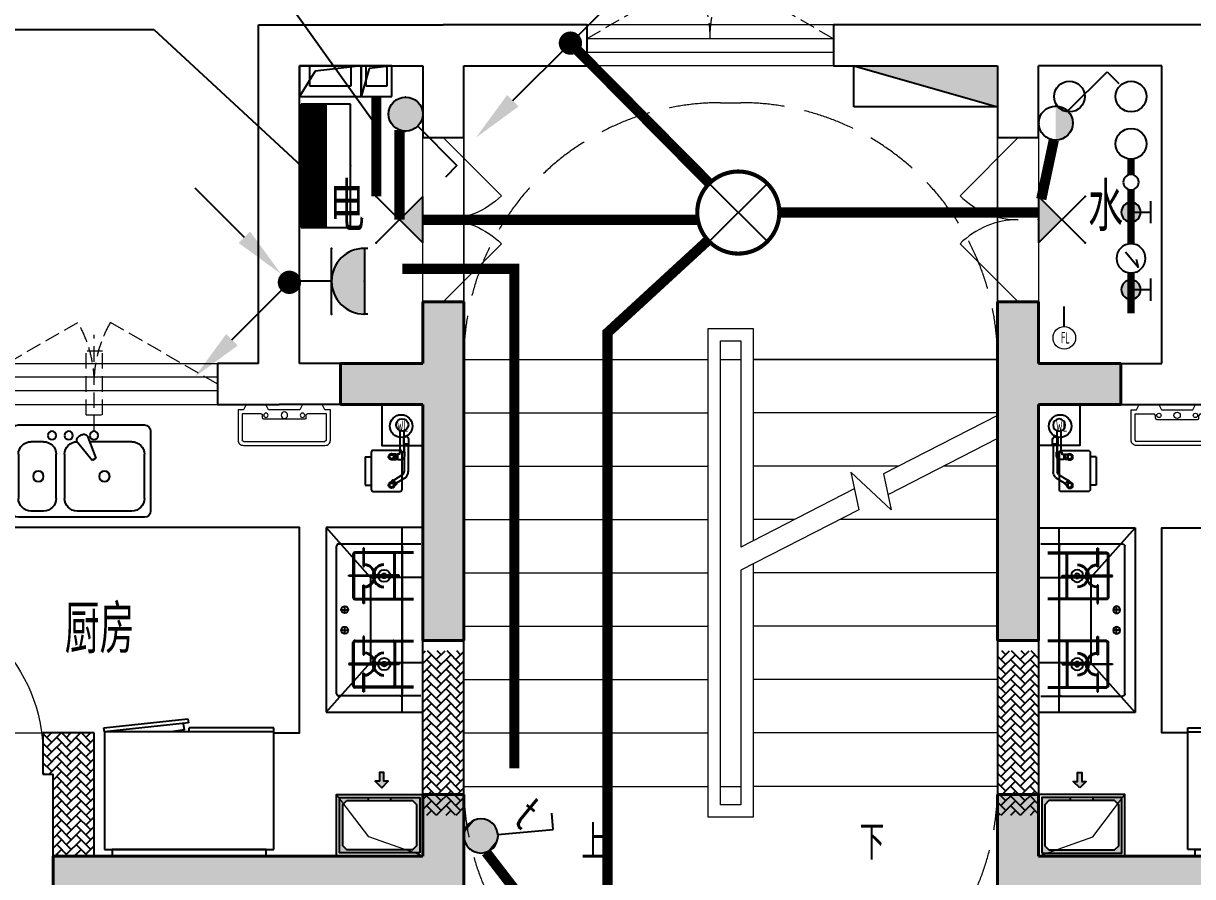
# Model space of a CAD drawing. Extents: x 3753737 to 4713801, y -857380 to 24339.
# Drawn here: x 4478303 to 4483999, y -759946 to -755790 of the extents above; entities that cross this region are included whole.
import ezdxf
from ezdxf.enums import TextEntityAlignment as Align

# ---------------------------------------------------------------- set-up
doc = ezdxf.new("R2010")
doc.units = 0
doc.header["$LTSCALE"] = 1000
doc.header["$MEASUREMENT"] = 0
doc.linetypes.add('DASH', pattern=[0.35, 0.25, -0.1])
doc.linetypes.add('HIDDEN', pattern=[0.375, 0.25, -0.125])
doc.layers.get('0').update_dxf_attribs({"linetype": 'CONTINUOUS'})
for name, color, linetype in [('!!电气', 1, 'CONTINUOUS'), ('AH-FURNITURE', 1, 'CONTINUOUS'), ('DIM-照明', 7, 'CONTINUOUS'), ('EQUIP-插座', 3, 'CONTINUOUS'), ('EQUIP-照明', 3, 'CONTINUOUS'), ('EQUIP-箱柜', 3, 'CONTINUOUS'), ('EQUIP_消火栓', 7, 'CONTINUOUS'), ('IP-bath&kitchen-JOHNSON', 4, 'CONTINUOUS'), ('LVTRY', 252, 'CONTINUOUS'), ('LWIRE', 4, 'CONTINUOUS'), ('TEL_TEXT', 7, 'CONTINUOUS'), ('VPIPE-中水', 122, 'CONTINUOUS'), ('VPIPE-凝结', 150, 'CONTINUOUS'), ('VPIPE-消防', 1, 'TG_X'), ('VPIPE-给水', 3, 'TG_J'), ('WALL', 252, 'CONTINUOUS'), ('WIRE-动力', 7, 'CONTINUOUS'), ('WIRE-插座', 2, 'CONTINUOUS'), ('WIRE-照明', 2, 'CONTINUOUS'), ('保温', 6, 'CONTINUOUS'), ('建筑-排气道', 252, 'CONTINUOUS'), ('污水', 3, 'CONTINUOUS'), ('给水', 4, 'CONTINUOUS')]:
    doc.layers.add(name, color=color, linetype=linetype)
for name, color, linetype, lineweight in [('COLUMN', 252, 'CONTINUOUS', 40), ('DIM_SYMB', 252, 'CONTINUOUS', 20), ('PUB_HATCH', 8, 'CONTINUOUS', 9), ('PUB_TEXT', 7, 'CONTINUOUS', 20), ('STAIR', 252, 'CONTINUOUS', 20), ('VPIPE-废水', 31, 'TG_F', 18), ('WINDOW', 146, 'CONTINUOUS', 20), ('平面-空调室内机', 176, 'CONTINUOUS', 9), ('平面-空调预留孔', 252, 'CONTINUOUS', 15), ('立面-洞口示意', 252, 'CONTINUOUS', 13)]:
    doc.layers.add(name, color=color, linetype=linetype, lineweight=lineweight)
doc.styles.add('_TCH_DIM', font='SIMPLEX', dxfattribs={"bigfont": 'GBCBIG'})
doc.styles.add('_TCH_LABEL', font='COMPLEX', dxfattribs={"bigfont": 'GBCBIG'})
doc.styles.add('_TEL_DIM', font='SIMPLEX', dxfattribs={"width": 0.8, "height": 3.5, "bigfont": 'HZTXT'})
doc.styles.add('DIM_FONT', font='SIMPLEX', dxfattribs={"width": 0.7, "bigfont": 'GBCBIG'})
doc.styles.add('HZTXT', font='gbeitc.shx', dxfattribs={"width": 0.8, "height": 400, "bigfont": 'hztxt.shx'})
doc.styles.get("Standard").update_dxf_attribs({"font": 'gbenor.shx', "bigfont": 'gbcbig.shx'})
doc.styles.add('TG_LINETYPE', font='SIMPLEX', dxfattribs={"width": 0.8, "height": 3, "bigfont": 'HZTXT'})
doc.linetypes.add('TG_F', pattern='A,2,-0.3,["F",TG_LINETYPE,S=0.1,R=0,X=-0.23,Y=-0.15],0', length=2.3)
doc.linetypes.add('TG_J', pattern='A,2,-0.22,["J",TG_LINETYPE,S=0.1,R=0,X=-0.18,Y=-0.15],0', length=2.22)
doc.linetypes.add('TG_X', pattern='A,4,-0.3,["X",TG_LINETYPE,S=0.1,R=0,X=-0.23,Y=-0.15],0', length=4.3)
pattern_1 = [(45, (0, 0), (0, 47.4157523), [100.584, -33.528]), (135, (23.708, 23.708), (3e-15, 47.4157523), [100.584, -33.528])]

# ---------------------------------------------------------------- blocks, each defined once
blk = doc.blocks.new('rtyg7uyhg')
at = {"layer": 'LVTRY'}
for p, q in [((193590.3, 45458.1), (193590.3, 45069.5)), ((194234.6, 45488.8), (193621, 45488.8)), ((194265.3, 45069.5), (194265.3, 45458.1)), ((193682.3, 45407), (193887.8, 45407)), ((193896.4, 45429.9), (193857.6, 45326.3)), ((193875.3, 45316), (193945.6, 45401.5)), ((193925.8, 45440.4), (193940.1, 45432.2)), ((194111.9, 45407), (194173.3, 45407)), ((193621, 45130.8), (193621, 45345.6)), ((194009.6, 45345.6), (194009.6, 45130.8)), ((194050.5, 45130.8), (194050.5, 45345.6)), ((194234.6, 45345.6), (194234.6, 45130.8)), ((193857.6, 45326.3), (193875.3, 45316)), ((193948.3, 45069.5), (193682.3, 45069.5)), ((194173.3, 45069.5), (194111.9, 45069.5)), ((193621, 45038.8), (194234.6, 45038.8))]:
    blk.add_line(p, q, dxfattribs=at)
for centre, radius in [((193866.4, 45437.7), 20.5), ((193989.2, 45437.7), 20.5), ((194071, 45437.7), 20.5), ((193815.3, 45238.2), 25.6), ((194137.5, 45238.2), 25.6)]:
    blk.add_circle(centre, radius, dxfattribs=at)
for centre, radius, start, end in [((193621, 45458.1), 30.7, 90, 180), ((194234.6, 45458.1), 30.7, 360, 90), ((193682.3, 45345.6), 61.4, 90, 180), ((193915.6, 45422.7), 20.5, 60, 159.4623), ((193929.8, 45414.5), 20.5, 320.5377, 60), ((193948.3, 45345.6), 61.4, 360, 90), ((194111.9, 45345.6), 61.4, 90, 180), ((194173.3, 45345.6), 61.4, 360, 90), ((193682.3, 45130.8), 61.4, 180, 270), ((193948.3, 45130.8), 61.4, 270, 360), ((194111.9, 45130.8), 61.4, 180, 270), ((194173.3, 45130.8), 61.4, 270, 360), ((193621, 45069.5), 30.7, 180, 270), ((194234.6, 45069.5), 30.7, 270, 360)]:
    blk.add_arc(centre, radius, start, end, dxfattribs=at)
at = {"layer": 'LVTRY', "style": 'DIM_FONT', "width": 0.8, "flags": 9}
for tag in ['YSIZE', 'XSIZE']:
    blk.add_attdef(tag, (193927.8, 45487.8), '', height=0.5, rotation=90, dxfattribs=at)
blk = doc.blocks.new('A$C60D053AF')
at = {"layer": 'AH-FURNITURE', "color": 8}
for p, q in [((232.5, -90), (128.3, -90)), ((232.5, -110), (128.3, -110)), ((192.5, -71), (327.6, -71)), ((192.5, -91), (327.6, -91)), ((341.7, -96.9), (370, -143.2)), ((355.9, -82.7), (384.2, -129)), ((245, -129.5), (245, -122.5)), ((265, -129.5), (265, -122.5)), ((255, -281), (255, -251)), ((255, -281), (393, -281)), ((393, -281), (393, -251))]:
    blk.add_line(p, q, dxfattribs=at)
for points in [[(170, -68, 1), (170, -94), (192.5, -94), (192.5, -68)], [(234, -251), (414, -251, 0.414214), (424, -241), (424, -111, 0.414214), (414, -101), (234, -101, 0.414214), (224, -111), (224, -241, 0.414214)], [(268, -122.5), (268, -107, 0.414214), (248, -87), (232.5, -87), (232.5, -113), (242, -113), (242, -122.5)], [(242, -152, 1), (268, -152), (268, -129.5), (242, -129.5)], [(383.8, -161.2, 1), (402.2, -142.8), (386.3, -126.9), (367.9, -145.3)]]:
    blk.add_lwpolyline(points, format="xyb", close=True, dxfattribs=at)
for centre, radius in [((100, -100), 30), ((255, -152), 15), ((255, -152), 10), ((393, -152), 15), ((393, -152), 10)]:
    blk.add_circle(centre, radius, dxfattribs=at)
for radius in [40, 20]:
    blk.add_arc((327.6, -111), radius, 45, 90, dxfattribs=at)
blk = doc.blocks.new('A-Kitchen-7')
at = {"layer": 'LVTRY'}
for p, q in [((-518.7, 779.7), (-7.2, 834.3)), ((-3.6, 810.6), (-515, 756)), ((-29.1, 767), (-35.2, 806.4)), ((-7.2, 834.3), (-3.6, 810.6)), ((-515, 756), (-518.7, 779.7)), ((515, 756), (-515, 756)), ((-515, 756), (-515, 40)), ((-485.6, 760.5), (-484.9, 756)), ((-29.1, 767), (-112.1, 756)), ((515, 780), (0, 780)), ((0, 756), (0, 780)), ((515, 756), (515, 780)), ((515, 40), (515, 756)), ((-515, 40), (515, 40))]:
    blk.add_line(p, q, dxfattribs=at)
blk.add_lwpolyline([(-468.9, 40), (-468.9, 0), (468.9, 0), (468.9, 40)], close=True, dxfattribs=at)
blk = doc.blocks.new('FRSDFDGDGDRGDR')
at = {"layer": '平面-空调预留孔', "color": 252}
for p, q in [((699618.9, 775447.8), (699746.3, 775447.8)), ((699746.3, 775447.8), (699746.3, 775355.4)), ((699612.3, 775044), (699612.3, 775441.2)), ((699719.9, 775342.2), (699719.9, 775143)), ((699726.5, 775348.8), (699739.7, 775348.8)), ((699726.5, 775136.4), (699739.7, 775136.4)), ((699746.3, 775129.8), (699746.3, 775037.4)), ((699746.3, 775037.4), (699618.9, 775037.4))]:
    blk.add_line(p, q, dxfattribs=at)
blk.add_lwpolyline([(699766.1, 775166.7), (699792.5, 775153.5), (699792.5, 775057.2), (699766.1, 775044), (699766.1, 775017.6), (699618.9, 775017.6, -0.414214), (699592.5, 775044), (699592.5, 775441.2, -0.414214), (699618.9, 775467.6), (699766.1, 775467.6), (699766.1, 775441.2), (699792.5, 775428), (699792.5, 775331.6), (699766.1, 775318.4)], format="xyb", close=True, dxfattribs=at)
for centre, radius in [((699739.7, 775331.6), 10.6), ((699739.7, 775243.2), 15.8), ((699739.7, 775153.5), 10.6)]:
    blk.add_circle(centre, radius, dxfattribs=at)
for centre, start, end in [((699618.9, 775441.2), 90, 180), ((699726.5, 775342.2), 90, 180), ((699739.7, 775355.4), 270, 360), ((699726.5, 775143), 180, 270), ((699739.7, 775129.8), 0, 90), ((699618.9, 775044), 180, 270)]:
    blk.add_arc(centre, 6.6, start, end, dxfattribs=at)
blk = doc.blocks.new('*U136')
h = blk.add_hatch(color=5)
h.set_gradient(color1=(0, 0, 255), rotation=180, tint=1)
h.paths.add_polyline_path([(0, 0), (-6.35, -6.35), (-6.35, -2.159), (-15, -2.159), (-15, 2.159), (-6.35, 2.159), (-6.35, 6.35)])
at = {"color": 0, "linetype": 'Continuous'}
blk.add_lwpolyline([(0, 0), (-6.35, -6.35), (-6.35, -2.159), (-15, -2.159), (-15, 2.159), (-6.35, 2.159), (-6.35, 6.35)], close=True, dxfattribs=at)
blk = doc.blocks.new('GDGDRGDRGRD')
at = {"layer": 'PUB_HATCH'}
blk.add_hatch(color=252, dxfattribs=at).paths.add_polyline_path([(430319.8, 370173.6), (430319.8, 370443.6), (430179.8, 370443.6), (430179.8, 370428.6), (430284.8, 370428.6), (430304.8, 370408.6), (430304.8, 370208.6), (430284.8, 370188.6), (429964.8, 370188.6), (429944.8, 370208.6), (429944.8, 370408.6), (429964.8, 370428.6), (430069.8, 370428.6), (430069.8, 370443.6), (429929.8, 370443.6), (429929.8, 370173.6)])
at = {"layer": 'LVTRY', "color": 251}
for p, q in [((430080.5, 371515.4), (429864.6, 371758.3)), ((430334.8, 371758.3), (429864.6, 371758.3)), ((429864.6, 371758.3), (429864.6, 370858.3)), ((430234.8, 370858.3), (430234.8, 371758.3)), ((430334.8, 371515.4), (430080.5, 371515.4)), ((430080.5, 371515.4), (430080.5, 371100.3)), ((429864.6, 370858.3), (430080.5, 371100.3)), ((430080.5, 371100.3), (430334.8, 371100.3)), ((429864.6, 370858.3), (430334.8, 370858.3))]:
    blk.add_line(p, q, dxfattribs=at)
at = {"layer": 'LVTRY'}
for p, q in [((429914.8, 370948.3), (429914.8, 371668.3)), ((429924.8, 371678.3), (430324.8, 371678.3)), ((430289.8, 371638.3), (430004.8, 371638.3)), ((430045.1, 371658.3), (430045.1, 371568.3)), ((430049.6, 371658.3), (430045.1, 371658.3)), ((430049.6, 371568.3), (430049.6, 371658.3)), ((430234.8, 371668.3), (430234.8, 370948.3)), ((429994.8, 371628.3), (429994.8, 371418.3)), ((429999.8, 371628.3), (429999.8, 371418.3)), ((430289.8, 371633.3), (430004.8, 371633.3)), ((430194.8, 371418.3), (430194.8, 371628.3)), ((430199.8, 371418.3), (430199.8, 371628.3)), ((429974.8, 371525.6), (430102.3, 371525.6)), ((429974.8, 371521.1), (429974.8, 371525.6)), ((430102.3, 371521.1), (429974.8, 371521.1)), ((430045.1, 371568.3), (430049.6, 371568.3)), ((430219.8, 371525.6), (430092.3, 371525.6)), ((430092.3, 371525.6), (430092.3, 371521.1)), ((430092.3, 371521.1), (430219.8, 371521.1)), ((430102.3, 371525.6), (430102.3, 371521.1)), ((430219.8, 371521.1), (430219.8, 371525.6)), ((430045.1, 371388.3), (430045.1, 371478.3)), ((430045.1, 371478.3), (430049.6, 371478.3)), ((430049.6, 371478.3), (430049.6, 371388.3)), ((430234.8, 371100.3), (430234.8, 371515.4)), ((430004.8, 371413.3), (430289.8, 371413.3)), ((430004.8, 371408.3), (430289.8, 371408.3)), ((429935.4, 371358.3), (429974.2, 371358.3)), ((429954.8, 371338.9), (429954.8, 371377.7)), ((430049.6, 371388.3), (430045.1, 371388.3)), ((429935.4, 371258.3), (429974.2, 371258.3)), ((429954.8, 371238.9), (429954.8, 371277.7)), ((429994.8, 370988.3), (429994.8, 371198.3)), ((429999.8, 370988.3), (429999.8, 371198.3)), ((430004.8, 371208.3), (430289.8, 371208.3)), ((430004.8, 371203.3), (430289.8, 371203.3)), ((430045.1, 371228.3), (430045.1, 371138.3)), ((430049.6, 371228.3), (430045.1, 371228.3)), ((430049.6, 371138.3), (430049.6, 371228.3)), ((430194.8, 371198.3), (430194.8, 370988.3)), ((430199.8, 371198.3), (430199.8, 370988.3)), ((430045.1, 371138.3), (430049.6, 371138.3)), ((430102.3, 371095.6), (429974.8, 371095.6)), ((429974.8, 371095.6), (429974.8, 371091.1)), ((429974.8, 371091.1), (430102.3, 371091.1)), ((430092.3, 371091.1), (430092.3, 371095.6)), ((430092.3, 371095.6), (430219.8, 371095.6)), ((430219.8, 371091.1), (430092.3, 371091.1)), ((430102.3, 371091.1), (430102.3, 371095.6)), ((430219.8, 371095.6), (430219.8, 371091.1)), ((430045.1, 370958.3), (430045.1, 371048.3)), ((430045.1, 371048.3), (430049.6, 371048.3)), ((430049.6, 371048.3), (430049.6, 370958.3)), ((430289.8, 370983.3), (430004.8, 370983.3)), ((430289.8, 370978.3), (430004.8, 370978.3)), ((430049.6, 370958.3), (430045.1, 370958.3)), ((430324.8, 370938.3), (429924.8, 370938.3))]:
    blk.add_line(p, q, dxfattribs=at)
at = {"layer": 'LVTRY', "color": 252}
for p, q in [((430069.8, 370428.6), (430069.8, 370443.6)), ((430179.8, 370428.6), (430179.8, 370443.6))]:
    blk.add_line(p, q, dxfattribs=at)
at = {"layer": 'LVTRY'}
blk.add_lwpolyline([(429608.8, 370758.3), (429734.8, 370758.3), (429734.8, 371758.3), (427634.8, 371758.3)], dxfattribs=at)
at = {"layer": 'LVTRY', "color": 252}
for points in [[(430334.8, 370158.6), (429914.8, 370158.6), (429914.8, 370458.6), (430334.8, 370458.6)], [(430319.8, 370173.6), (429929.8, 370173.6), (429929.8, 370443.6), (430319.8, 370443.6)], [(429964.8, 370428.6), (430284.8, 370428.6), (430304.8, 370408.6), (430304.8, 370208.6), (430284.8, 370188.6), (429964.8, 370188.6), (429944.8, 370208.6), (429944.8, 370408.6), (429964.8, 370428.6)]]:
    blk.add_lwpolyline(points, close=True, dxfattribs=at)
at = {"layer": 'LVTRY'}
for centre, radius in [((430147.3, 371523.3), 29.7), ((430147.3, 371523.3), 11.7), ((429954.8, 371358.3), 17), ((429954.8, 371258.3), 17), ((430147.3, 371093.3), 29.7), ((430147.3, 371093.3), 11.7)]:
    blk.add_circle(centre, radius, dxfattribs=at)
for centre, radius, start, end in [((429924.8, 371668.3), 10, 90, 180), ((430004.8, 371628.3), 10, 90, 180), ((430189.8, 371628.3), 10, 0, 90), ((430224.8, 371668.3), 10, 0, 90), ((430004.8, 371628.3), 5, 90, 180), ((430047.3, 371523.3), 56.7, 2.2742, 87.7258), ((430147.3, 371523.3), 56.7, 92.2742, 177.7258), ((430189.8, 371628.3), 5, 0, 90), ((430047.3, 371523.3), 52.2, 2.4704, 87.5296), ((430047.3, 371523.3), 56.7, 272.2742, 357.7258), ((430047.3, 371523.3), 52.2, 272.4704, 357.5296), ((430147.3, 371523.3), 56.7, 182.2742, 267.7258), ((430147.3, 371523.3), 52.2, 92.4704, 177.5296), ((430147.3, 371523.3), 52.2, 182.4704, 267.5296), ((430004.8, 371418.3), 10, 180, 270), ((430004.8, 371418.3), 5, 180, 270), ((430189.8, 371418.3), 5, 270, 0), ((430189.8, 371418.3), 10, 270, 0), ((430004.8, 371198.3), 10, 90, 180), ((430004.8, 371198.3), 5, 90, 180), ((430189.8, 371198.3), 10, 0, 90), ((430189.8, 371198.3), 5, 0, 90), ((430047.3, 371093.3), 56.7, 2.2742, 87.7258), ((430047.3, 371093.3), 52.2, 2.4704, 87.5296), ((430147.3, 371093.3), 56.7, 92.2742, 177.7258), ((430147.3, 371093.3), 52.2, 92.4704, 177.5296), ((430047.3, 371093.3), 56.7, 272.2742, 357.7258), ((430047.3, 371093.3), 52.2, 272.4704, 357.5296), ((430147.3, 371093.3), 56.7, 182.2742, 267.7258), ((430147.3, 371093.3), 52.2, 182.4704, 267.5296), ((430004.8, 370988.3), 10, 180, 270), ((430004.8, 370988.3), 5, 180, 270), ((430189.8, 370988.3), 5, 270, 0), ((430189.8, 370988.3), 10, 270, 0), ((429924.8, 370948.3), 10, 180, 270), ((430224.8, 370948.3), 10, 270, 0)]:
    blk.add_arc(centre, radius, start, end, dxfattribs=at)
at = {"layer": '立面-洞口示意', "color": 252}
blk.add_lwpolyline([(430334.8, 370158.6), (430071.3, 370252.5), (429914.8, 370458.6)], dxfattribs=at)
at = {"xscale": -1, "rotation": 270}
blk.add_blockref('FRSDFDGDGDRGDR', (-345582.7, -327434.2), dxfattribs=at)
at = {"rotation": 270}
blk.add_blockref('A$C60D053AF', (430334.8, 372358.3), dxfattribs=at)
at = {"xscale": -1}
blk.add_blockref('rtyg7uyhg', (622599.6, 326769.5), dxfattribs=at)
at = {"layer": 'LVTRY', "color": 1, "extrusion": (0, 0, -1), "xscale": -0.7999999999883585, "yscale": 0.7999999999883585, "zscale": -0.7999999999883585}
blk.add_blockref('A-Kitchen-7', (-429196.8, 370158.6), dxfattribs=at)
at = {"layer": '建筑-排气道', "xscale": -5, "yscale": 5, "zscale": 5, "rotation": 90}
blk.add_blockref('*U136', (430134.7, 370490.9), dxfattribs=at)
blk = doc.blocks.new('GFDGFSDFGD')
at = {"layer": 'PUB_HATCH'}
for points in [[(431616.6, 374623.7), (431616.6, 373473.7), (431816.6, 373473.7), (431816.6, 375123.7), (431616.6, 375123.7), (431616.6, 374823.7), (431216.6, 374823.7), (431216.6, 374623.7)], [(434616.6, 374623.7), (435016.6, 374623.7), (435016.6, 374823.7), (434616.6, 374823.7), (434616.6, 375123.7), (434416.6, 375123.7), (434416.6, 373473.7), (434616.6, 373473.7)], [(429816.4, 372423.2), (429816.6, 372224), (431816.6, 372224), (431816.6, 372724), (431616.6, 372724), (431616.6, 372424), (430016.6, 372424)], [(436416.8, 372423.2), (436216.6, 372424), (434616.6, 372424), (434616.6, 372724), (434416.6, 372724), (434416.6, 372224), (436416.6, 372224)]]:
    blk.add_hatch(color=256, dxfattribs=at).paths.add_polyline_path(points)
at = {"layer": 'COLUMN', "color": 252}
for p, q in [((431816.6, 375123.7), (431616.6, 375123.7)), ((431616.6, 375123.7), (431616.6, 374823.7)), ((431816.6, 373473.7), (431816.6, 375123.7)), ((434616.6, 375123.7), (434416.6, 375123.7)), ((434416.6, 375123.7), (434416.6, 373473.7)), ((434616.6, 374823.7), (434616.6, 375123.7)), ((431616.6, 374823.7), (431216.6, 374823.7)), ((431216.6, 374823.7), (431216.6, 374623.7)), ((435016.6, 374823.7), (434616.6, 374823.7)), ((435016.6, 374623.7), (435016.6, 374823.7)), ((431216.6, 374623.7), (431616.6, 374623.7)), ((431616.6, 374623.7), (431616.6, 373473.7)), ((434616.6, 374623.7), (435016.6, 374623.7)), ((434616.6, 373473.7), (434616.6, 374623.7)), ((431616.6, 373473.7), (431816.6, 373473.7)), ((434416.6, 373473.7), (434616.6, 373473.7)), ((431816.6, 372724), (431616.6, 372724)), ((431616.6, 372724), (431616.6, 372424)), ((431816.6, 372224), (431816.6, 372724)), ((434616.6, 372724), (434416.6, 372724)), ((434416.6, 372724), (434416.6, 372224)), ((434616.6, 372424), (434616.6, 372724)), ((430016.6, 372424), (429816.4, 372423.2)), ((429816.4, 372423.2), (429816.6, 372224)), ((431616.6, 372424), (430016.6, 372424)), ((436216.6, 372424), (434616.6, 372424))]:
    blk.add_line(p, q, dxfattribs=at)
blk = doc.blocks.new('GDFGDGRD')
at = {"layer": '保温', "linetype": 'ByBlock', "ltscale": 10}
h = blk.add_hatch(dxfattribs=at)
h.set_pattern_fill('AR-HBONE', color=251, scale=55)
h.set_pattern_definition(pattern_1)
h.paths.add_polyline_path([(431616.6, 372623.9), (431816.6, 372623.9), (431816.7, 373423.7), (431616.7, 373423.7)])
h = blk.add_hatch(dxfattribs=at)
h.set_pattern_fill('AR-HBONE', color=251, scale=55)
h.set_pattern_definition(pattern_1)
h.paths.add_polyline_path([(434616.6, 372623.9), (434416.6, 372623.9), (434416.5, 373423.7), (434616.5, 373423.7)])
h = blk.add_hatch(dxfattribs=at)
h.set_pattern_fill('AR-HBONE', color=251, scale=55)
h.set_pattern_definition(pattern_1)
h.paths.add_polyline_path([(429816.6, 372823.7), (429816.6, 373023.7), (429766.6, 373023.7), (429766.6, 372823.7)])
h = blk.add_hatch(dxfattribs=at)
h.set_pattern_fill('AR-HBONE', color=251, scale=55)
h.set_pattern_definition(pattern_1)
h.paths.add_polyline_path([(430017.8, 372423.6), (430016.6, 373023.7), (429816.6, 373023.7), (429817.8, 372423.6)])
blk = doc.blocks.new('$TwtSys$00000434')
at = {"color": 252}
for p, q in [((-0.5, 0.5), (-0.5, -0.5)), ((-0.5, -0.5), (0.5, 0.5)), ((0.5, 0.5), (-0.5, 0.5)), ((0.5, -0.5), (0.5, 0.5)), ((-0.5, -0.5), (0.5, -0.5))]:
    blk.add_line(p, q, dxfattribs=at)
blk.add_solid([(0.5, -0.5), (0.5, 0.5), (-0.5, -0.5)], dxfattribs=at)
blk = doc.blocks.new('A$C2705576B')
at = {"layer": '给水'}
h = blk.add_hatch(color=252, dxfattribs=at)
edge = h.paths.add_edge_path()
edge.add_arc((417.5, -1741.2), 47.2, 0, 360)
h = blk.add_hatch(color=252, dxfattribs=at)
edge = h.paths.add_edge_path()
edge.add_arc((794.7, -1741.2), 47.2, 0, 360)
at = {"layer": '给水', "color": 252}
for p, q in [((363.1, -1645.4), (471.8, -1645.4)), ((417.5, -1741.2), (417.5, -1645.4)), ((740.3, -1645.4), (849, -1645.4)), ((794.7, -1741.2), (794.7, -1645.4)), ((601.1, -1768.1), (525.3, -1704.3)), ((525.3, -1704.3), (564, -1715))]:
    blk.add_line(p, q, dxfattribs=at)
at = {"layer": '给水', "color": 252, "const_width": 35.4}
for points in [[(499.1, -1741.2), (302.5, -1741.2)], [(903.5, -1741.2), (640.6, -1741.2)], [(1052.8, -1741.2), (978.5, -1741.2)]]:
    blk.add_lwpolyline(points, dxfattribs=at)
at = {"layer": '给水', "color": 252}
for centre, radius in [((417.5, -1741.2), 47.2), ((569.8, -1741.2), 70.8), ((794.7, -1741.2), 47.2), ((941, -1741.2), 37.5)]:
    blk.add_circle(centre, radius, dxfattribs=at)
blk = doc.blocks.new('dongkong')
at = {"layer": '平面-空调预留孔', "color": 8, "linetype": 'HIDDEN', "ltscale": 0.3}
for p, q in [((-603796, 210899.9), (-603796, 210431.5)), ((-603836, 210821), (-603836, 210510.8)), ((-603836, 210821), (-603756, 210821)), ((-603756, 210821), (-603756, 210510.8))]:
    blk.add_line(p, q, dxfattribs=at)
blk.add_lwpolyline([(-603756, 210510.8), (-603836, 210510.8)], dxfattribs=at)
blk = doc.blocks.new('$DorLib2D$00000001')
for p, q in [((0.45, 0.975), (0.5, 0.975)), ((0.45, 0), (0.45, 0.975)), ((0.5, 0), (0.5, 0.975)), ((0.5, 0), (0.45, 0))]:
    blk.add_line(p, q)
at = {"lineweight": 13}
blk.add_arc((0.475, 0), 0.975, 91.46928, 180, dxfattribs=at)
blk = doc.blocks.new('$WINLIB2D$00000001')
at = {"color": 0}
for points in [[(-0.5, 0.5), (-0.5, -0.5)], [(-0.5, 0.5), (0.5, 0.5)], [(0.5, -0.5), (0.5, 0.5)], [(0.5, 0.1667), (-0.5, 0.1667)], [(0.5, -0.1667), (-0.5, -0.1667)], [(-0.5, -0.5), (0.5, -0.5)]]:
    blk.add_lwpolyline(points, dxfattribs=at)
blk = doc.blocks.new('$DorLib2D$00000116')
at = {"color": 0}
for p, q in [((-0.5, 0), (-0.1464, 0.3536)), ((0.5, 0), (0.1464, 0.3536))]:
    blk.add_line(p, q, dxfattribs=at)
for centre, start, end in [((-0.5, 0), 0, 45), ((0.5, 0), 135, 180)]:
    blk.add_arc(centre, 0.5, start, end, dxfattribs=at)
blk = doc.blocks.new('A$C1C403CBE')
at = {"layer": 'DIM_SYMB', "color": 252}
for points in [[(11825, 8810, 0, 0, 0), (11825, 11735, 0, 0, 0), (13175, 11735, 0, 0, 0), (13175, 10650, 40, 0, 0), (13175, 10500, 0, 0, 0)], [(13175, 8810, 0, 0, 0), (13175, 10090, 40, 0, 0), (13175, 10240, 0, 0, 0)]]:
    blk.add_lwpolyline(points, format="xyseb", dxfattribs=at)
at = {"layer": 'IP-bath&kitchen-JOHNSON', "color": 252}
for points in [[(10800, 10800), (10800, 10600), (11000, 10600)], [(14200, 10800), (14200, 10600), (14000, 10600)]]:
    blk.add_lwpolyline(points, dxfattribs=at)
at = {"layer": 'STAIR', "color": 252}
for p, q in [((13800, 12450), (11200, 12450)), ((11200, 12450), (11200, 11020)), ((13800, 11020), (13800, 12450)), ((12390, 8790), (12390, 11170)), ((12390, 11170), (12610, 11170)), ((12610, 11170), (12610, 10136.2)), ((12450, 8850), (12450, 11110)), ((12450, 11110), (12550, 11110)), ((12550, 11110), (12550, 10105.4)), ((11200, 8940), (11200, 11020)), ((11200, 11020), (12390, 11020)), ((11200, 11020), (12390, 11020)), ((12450, 8940), (12450, 11020)), ((12450, 11020), (12550, 11020)), ((12550, 11020), (12550, 10105.4)), ((13800, 11020), (12610, 11020)), ((12610, 11020), (13800, 11020)), ((13800, 11020), (13800, 10747)), ((11200, 10760), (12390, 10760)), ((13800, 10760), (12610, 10760)), ((13800, 10747), (13244, 10461.6)), ((13800, 10634.6), (13265.8, 10360.4)), ((13800, 10634.6), (13800, 8940)), ((11200, 10500), (12390, 10500)), ((13318.8, 10500), (12610, 10500)), ((13800, 10500), (13537.8, 10500)), ((13281.6, 10287.2), (13084.4, 10470.1)), ((13084.4, 10470.1), (13123.7, 10287.5)), ((13244, 10461.6), (13281.6, 10287.2)), ((13101.9, 10388.7), (12550, 10105.4)), ((13123.7, 10287.5), (12550, 9993)), ((11200, 10240), (12390, 10240)), ((12812.2, 10240), (12610, 10240)), ((13800, 10240), (13031.2, 10240)), ((11200, 9980), (12390, 9980)), ((12550, 9993), (12550, 8940)), ((12550, 9993), (12550, 8850)), ((12610, 10023.8), (12610, 8790)), ((13800, 9980), (12610, 9980)), ((11200, 9720), (12390, 9720)), ((13800, 9720), (12610, 9720)), ((11200, 9460), (12390, 9460)), ((13800, 9460), (12610, 9460)), ((11200, 9200), (12390, 9200)), ((13800, 9200), (12610, 9200)), ((11200, 8940), (12390, 8940)), ((12450, 8940), (12550, 8940)), ((13800, 8940), (12610, 8940)), ((12550, 8850), (12450, 8850)), ((12610, 8790), (12390, 8790))]:
    blk.add_line(p, q, dxfattribs=at)
at = {"layer": 'STAIR', "color": 252, "linetype": 'DASH'}
for points in [[(11200, 11020, -0.414214), (12450, 12270), (12550, 12270, -0.414214), (13800, 11020)], [(11200, 8940, 0.414214), (12450, 7690), (12550, 7690, 0.414214), (13800, 8940)]]:
    blk.add_lwpolyline(points, format="xyb", dxfattribs=at)
at = {"layer": 'VPIPE-中水', "color": 252, "linetype": 'Continuous'}
for centre in [(10894.8, 10695), (14105.2, 10695)]:
    blk.add_circle(centre, 55, dxfattribs=at)
at = {"layer": 'VPIPE-凝结', "color": 252}
blk.add_line((14125, 11180), (14125, 11278), dxfattribs=at)
at = {"layer": 'VPIPE-废水', "color": 252}
blk.add_circle((14125, 11125), 55, dxfattribs=at)
at = {"layer": 'VPIPE-消防', "color": 252, "linetype": 'Continuous'}
blk.add_circle((14150, 12300), 75, dxfattribs=at)
at = {"layer": 'VPIPE-给水', "color": 252, "linetype": 'Continuous'}
for centre in [(14450, 12300), (14450, 12070)]:
    blk.add_circle(centre, 75, dxfattribs=at)
at = {"layer": 'WALL', "color": 252}
for p, q in [((10200, 12650), (11100, 12650)), ((10200, 11000), (10200, 12650)), ((11800, 12650), (11100, 12650)), ((11800, 12450), (11800, 12650)), ((13900, 12650), (13000, 12650)), ((13000, 12650), (13000, 12450)), ((14800, 12650), (13900, 12650)), ((10400, 12450), (11000, 12450)), ((10400, 11000), (10400, 12450)), ((11000, 12450), (11000, 12100)), ((11200, 12450), (11800, 12450)), ((11200, 12100), (11200, 12450)), ((13000, 12450), (13800, 12450)), ((13800, 12450), (13800, 12100)), ((14600, 12450), (14000, 12450)), ((14000, 12100), (14000, 12450)), ((14600, 11000), (14600, 12450)), ((11000, 12100), (11200, 12100)), ((13800, 12100), (14000, 12100)), ((11200, 11300), (11000, 11300)), ((11000, 11300), (11000, 11000)), ((11200, 10900), (11200, 11300)), ((14000, 11300), (13800, 11300)), ((13800, 11300), (13800, 10900)), ((14000, 11000), (14000, 11300)), ((10200, 11000), (10000, 11000)), ((10000, 11000), (10000, 10800)), ((11000, 11000), (10400, 11000)), ((14000, 11000), (14600, 11000)), ((11200, 8500), (11200, 10900)), ((13800, 10900), (13800, 8500.3)), ((10000, 10800), (10300, 10800)), ((11000, 10800), (10300, 10800)), ((11000, 8600), (11000, 10800)), ((14000, 10800), (14700, 10800)), ((14000, 10800), (14000, 8600.2)), ((14700, 10800), (15000, 10800)), ((9400, 9200), (9150, 9200)), ((9150, 9200), (9150, 9000)), ((9400, 8600), (9400, 9200)), ((9150, 9000), (9200, 9000)), ((9200, 8400), (9200, 9000)), ((10800, 8600), (9400, 8600)), ((11000, 8600), (10800, 8600)), ((14000, 8600.2), (14200.1, 8600)), ((14200, 8600), (15600, 8600))]:
    blk.add_line(p, q, dxfattribs=at)
at = {"layer": 'WINDOW', "color": 252}
for p, q in [((11000, 11300), (11000, 12100)), ((11200, 11300), (11200, 12100)), ((13800, 12100), (13800, 11300)), ((14000, 12100), (14000, 11300)), ((8350, 9200), (9150, 9200))]:
    blk.add_line(p, q, dxfattribs=at)
at = {"layer": 'WINDOW', "color": 252, "linetype": 'DASH', "ltscale": 0.3}
for points in [[(11800, 12583.3), (12319.6, 12883.3, -0.131652), (12400, 12583.3)], [(12998.1, 12583.3), (12478.5, 12883.3, 0.131652), (12398.1, 12583.3)], [(8800, 10900), (9319.6, 11200, -0.131652), (9400, 10900)], [(9998.1, 10900), (9478.5, 11200, 0.131652), (9398.1, 10900)]]:
    blk.add_lwpolyline(points, format="xyb", dxfattribs=at)
at = {"color": 252}
for name, p in [('GFDGFSDFGD', (-420616.6, -363823.7)), ('GDGDRGDRGRD', (-419334.8, -361557.7)), ('GDFGDGRD', (-420616.6, -363823.7))]:
    blk.add_blockref(name, p, dxfattribs=at)
at = {"color": 252, "xscale": -1}
blk.add_blockref('GDGDRGDRGRD', (444334.8, -361558.3), dxfattribs=at)
at = {"layer": 'EQUIP_消火栓', "color": 252, "xscale": -700, "yscale": 200, "zscale": 700, "rotation": 180}
blk.add_blockref('$TwtSys$00000434', (13450, 12350), dxfattribs=at)
at = {"layer": 'WINDOW', "color": 252, "xscale": -1200, "yscale": -200, "zscale": -1200}
blk.add_blockref('$WINLIB2D$00000001', (12400, 12550), dxfattribs=at)
at = {"layer": 'WINDOW', "color": 252}
for name, p, xscale, yscale, zscale, rotation in [('$DorLib2D$00000116', (11100, 11700), 800, -800, 800, 89.99999999024953), ('$DorLib2D$00000116', (13900, 11700), -800, -800, -800, 270.0000100699368), ('$WINLIB2D$00000001', (9400, 10900), -1200, 200, -1200, 179.9999999963283), ('$DorLib2D$00000001', (8750, 9100), -800, 800, -800, 6.06372912622234e-10)]:
    blk.add_blockref(name, p, dxfattribs=dict(at, xscale=xscale, yscale=yscale, zscale=zscale, rotation=rotation))
at = {"layer": '平面-空调室内机', "color": 252, "ltscale": 0.3, "xscale": -1, "rotation": 180}
blk.add_blockref('dongkong', (613196, 221570.8), dxfattribs=at)
at = {"layer": '污水', "color": 252, "xscale": -1, "rotation": 269.999999999891}
blk.add_blockref('A$C2705576B', (16191.2, 10942.2), dxfattribs=at)
at = {"layer": 'DIM_SYMB', "color": 7, "style": '_TCH_DIM'}
for s, p in [('上', (11772.9, 8582.5)), ('下', (13127.5, 8582.5))]:
    blk.add_text(s, height=168.8, dxfattribs=at).set_placement(p)
at = {"layer": 'PUB_TEXT', "color": 252}
for s, height, p in [('电', 236.3, (10546.2, 11644.8)), ('水', 236.3, (14241, 11644.8)), ('厨房', 236.31, (9255.5, 9587.7))]:
    blk.add_text(s, height=height, dxfattribs=at).set_placement(p)
at = {"layer": 'PUB_TEXT', "color": 252, "width": 0.6}
for s, p in [('FL', (14109.6, 11097)), ('WL', (10873.8, 10667)), ('WL', (14084.2, 10667))]:
    blk.add_text(s, height=56, dxfattribs=at).set_placement(p)
blk = doc.blocks.new('$equip$00001237')
for p, q in [((-0.5, 1.05), (-0.5, 1)), ((-0.5, 1), (0.5, 1)), ((0.5, 1.05), (0.5, 1)), ((0.5, 0.5), (-0.5, 0.5)), ((0, 0.5), (0, 0))]:
    blk.add_line(p, q)
blk.add_arc((0, 1), 0.5, 180, 0)
for p in [(0, 1), (-0.5, 0.5), (0.5, 0.5), (0, 0)]:
    blk.add_point(p)
for points in [[(0.433, 0.75), (-0.433, 0.75), (0.5, 1), (-0.5, 1)], [(0.25, 0.567), (-0.25, 0.567), (0.433, 0.75), (-0.433, 0.75)], [(0, 0.5), (0, 0.5), (0.25, 0.567), (-0.25, 0.567)]]:
    blk.add_solid(points)
at = {"flags": 9}
blk.add_attdef('A', (0, 0), '', height=0.00002, dxfattribs=at)
blk = doc.blocks.new('$equip$00001154')
for p, q in [((0, 0.283), (0, -0.283)), ((0, 0.283), (0.566, -0.283)), ((0.566, 0.283), (0, -0.283))]:
    blk.add_line(p, q)
for p in [(0.566, 0.283), (0, 0.004), (0.283, 0), (0.566, -0.283)]:
    blk.add_point(p)
blk.add_solid([(0, -0.283), (0.283, 0), (0, 0.283)])
at = {"layer": 'TEL_TEXT', "style": '_TEL_DIM', "flags": 1}
blk.add_attdef('A', text='', height=0.00002, dxfattribs=at).set_placement((0, 0), align=Align.MIDDLE_CENTER)
blk = doc.blocks.new('$equip$00002539')
for p, q in [((-0.354, 0.354), (0.354, -0.354)), ((0.354, 0.354), (-0.354, -0.354))]:
    blk.add_line(p, q)
at = {"const_width": 0.05}
blk.add_lwpolyline([(-0.5, 0, 1), (0.5, 0, 1), (-0.5, 0, 0.911406)], format="xyb", dxfattribs=at)
blk.add_circle((0, 0), 0.5)
for p in [(0, 0.5), (-0.5, 0), (0.5, 0), (0, -0.5)]:
    blk.add_point(p)
at = {"color": 7, "style": '_TEL_DIM', "flags": 1}
blk.add_attdef('A', text='', height=0.00002, dxfattribs=at).set_placement((0, 0), align=Align.MIDDLE_CENTER)
blk = doc.blocks.new('$equip$00001213')
for p, q in [((0.147, 0.356), (0.625, 0.833)), ((0.625, 0.833), (0.766, 0.692))]:
    blk.add_line(p, q)
blk.add_circle((0, 0.208), 0.208)
for p in [(0, 0.417), (-0.208, 0.208), (0.208, 0.208), (0, 0)]:
    blk.add_point(p)
for points in [[(0.104, 0.389), (0.104, 0.028), (0, 0.417), (0, 0)], [(0.18, 0.313), (0.18, 0.104), (0.104, 0.389), (0.104, 0.028)], [(0.208, 0.208), (0.208, 0.208), (0.18, 0.313), (0.18, 0.104)]]:
    blk.add_solid(points)
at = {"flags": 9}
blk.add_attdef('A', (0, 0), '', height=0.00002, dxfattribs=at)
blk = doc.blocks.new('$TelecSys$00000079')
for p, q in [((0.7, 0.7), (0, 0)), ((0.104, 0.104), (0.104, 0.104)), ((-0.104, -0.104), (-0.104, -0.104))]:
    blk.add_line(p, q)
at = {"const_width": 0.142}
blk.add_lwpolyline([(-0.071, 0, 1), (0.071, 0, 1)], format="xyb", close=True, dxfattribs=at)
blk.add_solid([(0.63, 0.77), (0.77, 0.63), (1.15, 1.15)])
at = {"width": 0.8, "flags": 9}
blk.add_attdef('A', (0, 0), '', height=0.00002, dxfattribs=at)
blk = doc.blocks.new('A$C0A82355E')
at = {"layer": '!!电气'}
for p, q in [((0, 300), (-150, 300)), ((-150, 300), (-150, 0)), ((-26.9, 223.3), (-150, 300)), ((0, 0), (0, 300)), ((-100, 50), (-100, 250)), ((-100, 250), (0, 250)), ((0, 0), (-26.9, 223.3)), ((-150, 0), (0, 0)), ((0, 50), (-100, 50))]:
    blk.add_line(p, q, dxfattribs=at)
blk = doc.blocks.new('A$C04F44ECC')
at = {"layer": '!!电气'}
for p, q in [((0, 0), (-300, 0)), ((-300, 0), (-300, -300)), ((-250, -200), (-250, 0)), ((0, 0), (-223, -27)), ((-50, 0), (-50, -200)), ((0, -300), (0, 0)), ((-223, -27), (-300, -300)), ((-50, -200), (-250, -200)), ((-300, -300), (0, -300))]:
    blk.add_line(p, q, dxfattribs=at)
blk = doc.blocks.new('$equip$00001962')
for p, q in [((0.147, 0.356), (0.625, 0.833)), ((0.625, 0.833), (0.766, 0.692))]:
    blk.add_line(p, q)
blk.add_circle((0, 0.208), 0.208)
for p in [(0, 0.417), (-0.208, 0.208), (0.208, 0.208), (0, 0)]:
    blk.add_point(p)
for points in [[(-0.18, 0.313), (0.18, 0.313), (-0.208, 0.208), (0.208, 0.208)], [(-0.104, 0.389), (0.104, 0.389), (-0.18, 0.313), (0.18, 0.313)], [(0, 0.417), (0, 0.417), (-0.104, 0.389), (0.104, 0.389)], [(-0.18, 0.104), (0.18, 0.104), (-0.208, 0.208), (0.208, 0.208)], [(-0.104, 0.028), (0.104, 0.028), (-0.18, 0.104), (0.18, 0.104)], [(0, 0), (0, 0), (-0.104, 0.028), (0.104, 0.028)]]:
    blk.add_solid(points)
at = {"layer": 'TEL_TEXT', "style": '_TEL_DIM', "flags": 1}
blk.add_attdef('A', text='', height=0.00002, dxfattribs=at).set_placement((0, 0), align=Align.MIDDLE_CENTER)
blk = doc.blocks.new('$TelecSys$00000080')
for p, q in [((-0.7, -0.7), (0, 0)), ((0.104, 0.104), (0.104, 0.104)), ((-0.104, -0.104), (-0.104, -0.104))]:
    blk.add_line(p, q)
at = {"const_width": 0.142}
blk.add_lwpolyline([(0.071, 0, 1), (-0.071, 0, 1)], format="xyb", close=True, dxfattribs=at)
blk.add_solid([(-0.63, -0.77), (-0.77, -0.63), (-1.15, -1.15)])
at = {"width": 0.8, "flags": 9}
blk.add_attdef('A', (0, 0), '', height=0.00002, rotation=180, dxfattribs=at)
blk = doc.blocks.new('*X9')
at = {"color": 0}
for p, q in [((-250, 32.8), (-182.8, 100)), ((-250, 68.2), (-218.2, 100)), ((-247.5, 0), (-147.5, 100)), ((-212.1, 0), (-112.1, 100)), ((-176.8, 0), (-76.8, 100)), ((-141.4, 0), (-41.4, 100)), ((-106.1, 0), (-6.1, 100)), ((-70.7, 0), (29.3, 100)), ((-35.4, 0), (64.6, 100)), ((0, 0), (100, 100)), ((35.4, 0), (135.4, 100)), ((70.7, 0), (170.7, 100)), ((106.1, 0), (206.1, 100)), ((141.4, 0), (241.4, 100)), ((176.8, 0), (250, 73.2)), ((212.1, 0), (250, 37.9)), ((247.5, 0), (250, 2.5))]:
    blk.add_line(p, q, dxfattribs=at)
blk = doc.blocks.new('$equip$00001414')
for p, q in [((0.75, 0.6), (-0.75, 0.6)), ((-0.75, 0.6), (-0.75, 0)), ((0.75, 0), (0.75, 0.6)), ((-0.75, 0.3), (0.75, 0.3)), ((-0.75, 0), (0.75, 0))]:
    blk.add_line(p, q)
at = {"const_width": 0.3}
blk.add_lwpolyline([(-0.75, 0.15), (0.75, 0.15)], dxfattribs=at)
for p in [(0, 0.6), (-0.75, 0.3), (0.75, 0.3), (0, 0)]:
    blk.add_point(p)
at = {"xscale": 0.00300000000061118, "yscale": 0.00300000000061118, "zscale": 0.00300000000061118}
blk.add_blockref('*X9', (0, 0), dxfattribs=at)
at = {"style": '_TCH_LABEL', "flags": 9}
blk.add_attdef('A', (0, 0), '', height=0.00002, dxfattribs=at)
blk = doc.blocks.new('$TelecSys$00000078')
for p, q in [((1.15, 1.15), (0.55, 0.55)), ((0.104, 0.104), (0.104, 0.104)), ((-0.104, -0.104), (-0.104, -0.104))]:
    blk.add_line(p, q)
at = {"const_width": 0.142}
blk.add_lwpolyline([(-0.071, 0, 1), (0.071, 0, 1)], format="xyb", close=True, dxfattribs=at)
blk.add_solid([(0.62, 0.48), (0.48, 0.62), (0.1, 0.1)])
at = {"width": 0.8, "flags": 9}
blk.add_attdef('A', (0, 0), '', height=0.00002, dxfattribs=at)
blk = doc.blocks.new('$equip$00001822')
for p, q in [((0.147, 0.356), (0.625, 0.833)), ((0.625, 0.833), (0.766, 0.692))]:
    blk.add_line(p, q)
blk.add_circle((0, 0.208), 0.208)
for p in [(0, 0.417), (-0.208, 0.208), (0.208, 0.208), (-0.015, 0.001)]:
    blk.add_point(p)
for points in [[(-0.18, 0.313), (0.18, 0.313), (-0.208, 0.208), (0.208, 0.208)], [(-0.104, 0.389), (0.104, 0.389), (-0.18, 0.313), (0.18, 0.313)], [(0, 0.417), (0, 0.417), (-0.104, 0.389), (0.104, 0.389)], [(-0.18, 0.104), (0.18, 0.104), (-0.208, 0.208), (0.208, 0.208)], [(-0.104, 0.028), (0.104, 0.028), (-0.18, 0.104), (0.18, 0.104)], [(0, 0), (0, 0), (-0.104, 0.028), (0.104, 0.028)]]:
    blk.add_solid(points)
at = {"color": 7, "style": '_TEL_DIM'}
blk.add_attdef('$TEXT$', text='', height=0.4, dxfattribs=at).set_placement((0.581, 0.465), align=Align.MIDDLE_CENTER)
at = {"color": 7, "style": '_TEL_DIM', "flags": 1}
blk.add_attdef('A', text='', height=0.00002, dxfattribs=at).set_placement((0, 0), align=Align.MIDDLE_CENTER)

msp = doc.modelspace()

# ---------------------------------------------------------------- linework, layer by layer
at = {"layer": '!!电气', "color": 2}
for p, q in [((4477106.3, -755820.4), (4478939.3, -755820.4)), ((4478939.3, -755820.4), (4479656.9, -756484.1))]:
    msp.add_line(p, q, dxfattribs=at)
at = {"color": 6}
msp.add_line((4480022.4, -756290), (4479104.1, -755003.9), dxfattribs=at)
at = {"layer": 'WIRE-动力', "color": 6, "const_width": 50}
msp.add_lwpolyline([(4480149, -756985.2), (4480694.6, -756985.2), (4480694.6, -759419)], dxfattribs=at)
at = {"layer": 'WIRE-插座', "color": 2, "const_width": 50}
msp.add_lwpolyline([(4481148.6, -760596.2), (4481148.6, -757296.7), (4481638.2, -756846.8)], dxfattribs=at)
at = {"layer": 'WIRE-照明', "color": 2, "const_width": 50}
for points in [[(4481644.7, -756569.4), (4480967.9, -755886.3)], [(4480022.4, -756633.3), (4480022.4, -756146.5)], [(4483322.6, -756358.4), (4483261.4, -756646.1)], [(4481985.5, -756711.5), (4483248.6, -756711.5)], [(4480248.6, -756746.5), (4481595.5, -756746.5)]]:
    msp.add_lwpolyline(points, dxfattribs=at)
at = {"layer": 'WIRE-照明', "linetype": 'Continuous', "const_width": 50}
msp.add_lwpolyline([(4480135.5, -756746.5), (4480135.4, -756309.8)], dxfattribs=at)
at = {"layer": 'WIRE-照明', "color": 2, "linetype": 'Continuous', "const_width": 50}
msp.add_lwpolyline([(4480557.1, -759827.6), (4481148.6, -760596.2)], dxfattribs=at)

# ---------------------------------------------------------------- block references
at = {"layer": '!!电气'}
msp.add_blockref('A$C1C403CBE', (4469248.6, -768446.5), dxfattribs=at)
at = {"layer": '!!电气', "color": 2, "rotation": 90}
msp.add_blockref('A$C0A82355E', (4479948.1, -755996.5), dxfattribs=at)
at = {"xscale": 0.5, "yscale": 0.5, "zscale": 0.5}
msp.add_blockref('A$C04F44ECC', (4480098.6, -755996.5), dxfattribs=at)
at = {"layer": 'EQUIP-插座', "color": 2, "xscale": 320, "yscale": 320, "zscale": 320, "rotation": 270.0000000494923}
msp.add_blockref('$equip$00001237', (4479644.4, -757045.9), dxfattribs=at)
at = {"layer": 'EQUIP-照明', "color": 2, "xscale": 400, "yscale": 400, "zscale": 400}
msp.add_blockref('$equip$00001213', (4483332.1, -756358.9), dxfattribs=at)
at = {"layer": 'EQUIP-照明', "xscale": 400, "yscale": 400, "zscale": 400}
for name, p, rotation in [('$equip$00001962', (4480082, -756232), 269.9999999902546), ('$equip$00001154', (4480248.6, -756746.5), 180.0000000022976)]:
    msp.add_blockref(name, p, dxfattribs=dict(at, rotation=rotation))
at = {"layer": 'EQUIP-照明', "color": 6, "xscale": 400, "yscale": 400, "zscale": 400}
msp.add_blockref('$equip$00002539', (4481785.5, -756711.5), dxfattribs=at)
at = {"layer": 'EQUIP-照明', "color": 2, "xscale": 399.9999999999999, "yscale": 399.9999999999999, "zscale": 399.9999999999999, "rotation": 4.0278642738438e-05}
msp.add_blockref('$equip$00001154', (4483248.6, -756746.5), dxfattribs=at)
at = {"layer": 'EQUIP-照明', "color": 2}
ref = msp.add_blockref('$equip$00001822', (4480468, -759694.7), dxfattribs=dict(at, xscale=-400, yscale=400, zscale=400, rotation=230.1474425446566))
ref.add_attrib('$TEXT$', 't', dxfattribs={"layer": '0', "color": 7, "height": 160, "rotation": 320.1474, "style": '_TEL_DIM'}).set_placement((4480759.5, -759635.5), align=Align.MIDDLE_CENTER)
at = {"layer": 'EQUIP-箱柜', "xscale": 400, "yscale": 400, "zscale": 400, "rotation": 270}
msp.add_blockref('$equip$00001414', (4479656.9, -756484.1), dxfattribs=at)
at = {"layer": 'LWIRE', "color": 6, "xscale": 400, "yscale": 400, "zscale": 400}
msp.add_blockref('$TelecSys$00000079', (4480967.9, -755886.3), dxfattribs=at)
at = {"layer": 'LWIRE', "color": 2, "yscale": 400, "zscale": 400}
for name, p, xscale in [('$TelecSys$00000080', (4480967.9, -755886.3), 400), ('$TelecSys$00000078', (4479598.9, -757051.3), -400), ('$TelecSys$00000080', (4479598.9, -757051.3), 400)]:
    msp.add_blockref(name, p, dxfattribs=dict(at, xscale=xscale))

# ---------------------------------------------------------------- texts
at = {"layer": 'DIM-照明', "style": 'HZTXT', "width": 0.7}
msp.add_text('ALg（仅5层有）', height=350, dxfattribs=at).set_placement((4477163.6, -755705.9))

doc.saveas('drawing.dxf')
